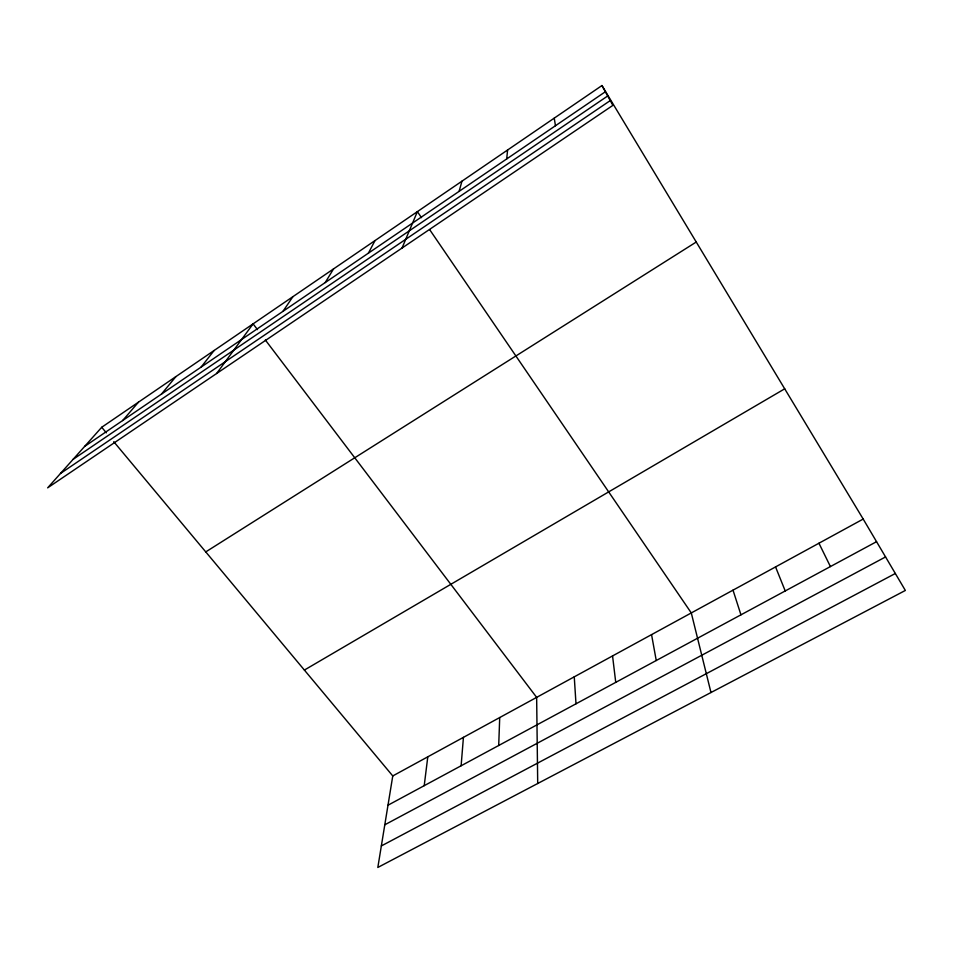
<?xml version="1.0" encoding="UTF-8"?>
<svg xmlns="http://www.w3.org/2000/svg" width="953" height="953" viewBox="0 0 953 953"><rect width="100%" height="100%" fill="white"/><g stroke="black" fill="none" stroke-linecap="round" stroke-linejoin="round"><path stroke-width="1.43" d="M498.705 745.496L499.717 717.538M461.121 765.759L463.432 737.348M506.698 158.948L507.592 150.002M424.216 785.665L427.79 756.813M113.752 441.692L392.767 775.945L377.829 867.456L905.35 590.455L863.192 519.063L601.951 85.544L101.721 427.278L47.65 487.853L612.886 105.366L601.951 85.544M459.084 191.386L461.979 181.165M402.035 248.042L417.378 211.637L421.488 217.653M368.406 253.153L375.005 240.585M325.211 282.576L333.526 268.925M282.958 311.357L292.893 296.681M216.641 373.505L253.093 323.865L257.477 329.631M201.107 367.108L214.103 350.501M161.462 394.113L175.9 376.602M122.639 420.559L138.447 402.19M84.603 446.457L605.369 91.738M73.047 459.394L607.704 95.967M60.504 473.45L610.254 100.589M205.753 551.906L696.25 242.026M304.388 670.066L784.712 388.812M392.767 775.945L863.192 519.063M387.99 805.214L876.557 541.685M384.798 824.798L885.563 556.933M381.343 845.942L895.332 573.492M101.721 427.278L106.355 432.817M265.351 340.007L536.646 697.37L537.706 783.509M429.708 229.697L691.294 612.934L710.974 692.521M818.937 543.222L830.42 566.57M775.551 566.916L785.224 590.943M733.012 590.145L740.946 614.828M651.554 634.627L656.248 660.512M554.241 118.136L555.456 125.748M612.553 655.926L615.745 682.372M574.254 676.833L575.993 703.802"/></g></svg>
